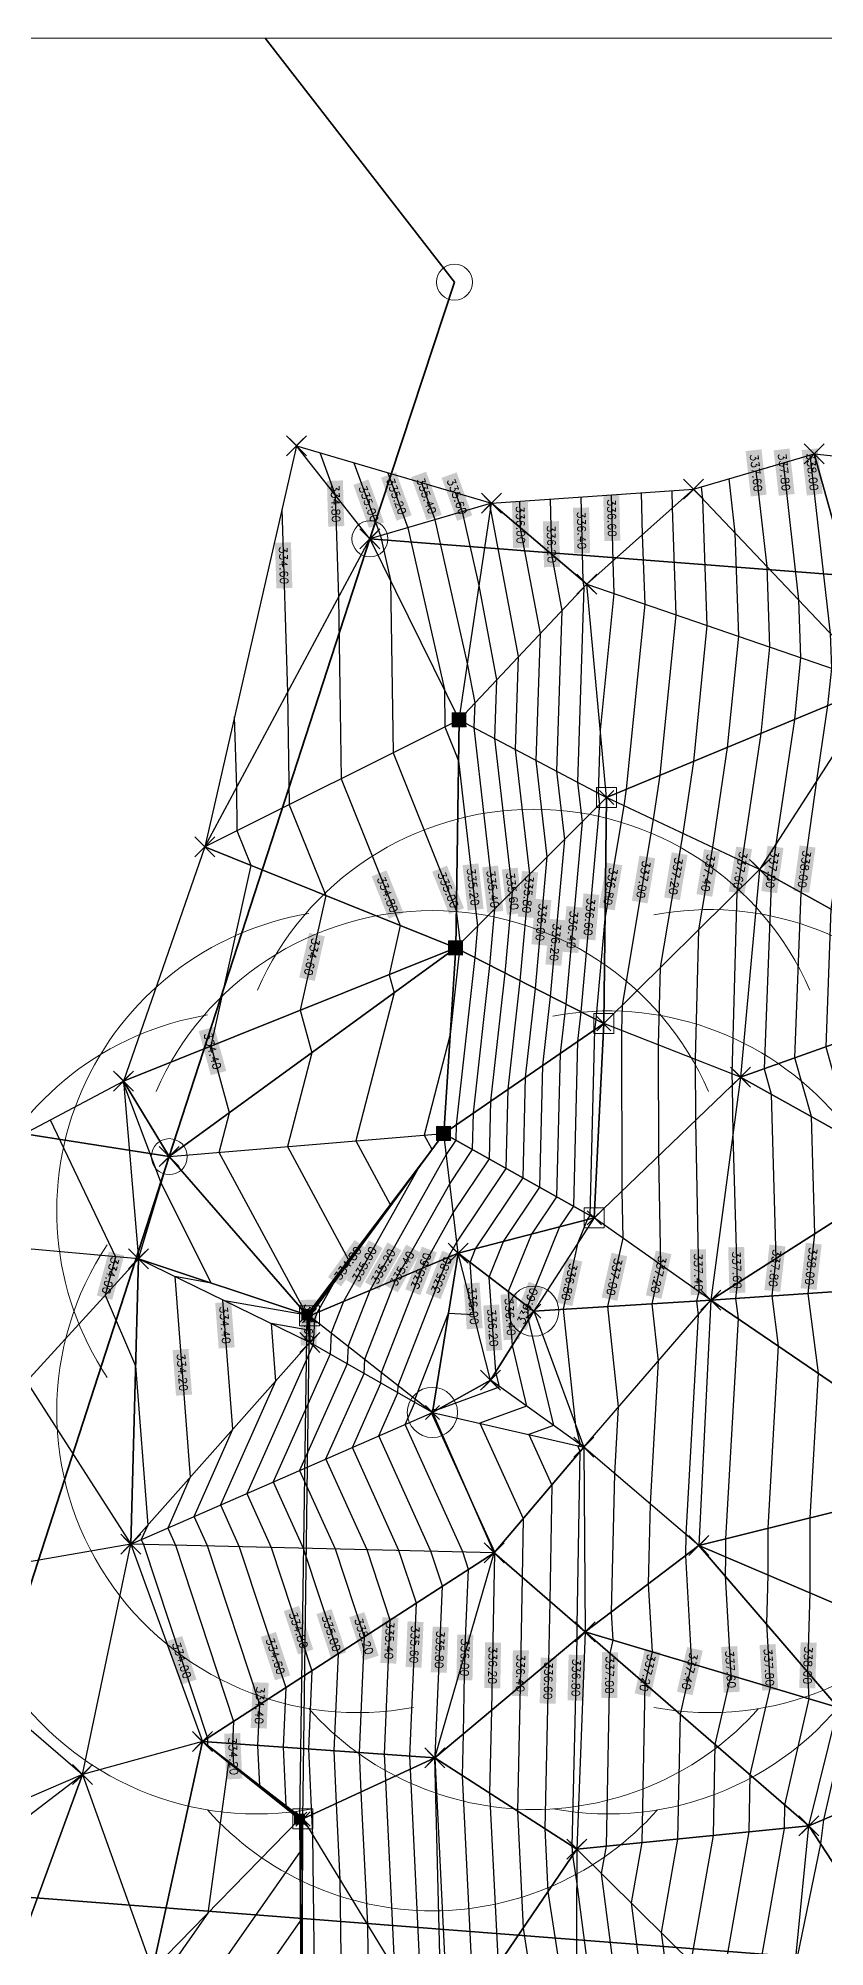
# Model space of a CAD drawing. Header units: metres. Extents: x 0 to 79.8, y -71.9 to 2.1.
# Drawn here: x 27.17 to 46.82, y -47.71 to 0 of the extents above; entities that cross this region are included whole.
import ezdxf
from ezdxf.enums import TextEntityAlignment as Align

# ---------------------------------------------------------------- set-up
doc = ezdxf.new("R2010")
doc.units = ezdxf.units.M
doc.linetypes.add('1600.2028', pattern=[0])
doc.linetypes.add('AUSGEZOGEN', pattern=[0])
doc.layers.get('0').update_dxf_attribs({"color": 1, "linetype": 'CONTINUOUS'})
for name, color, linetype in [('$BRUCH', 7, 'CONTINUOUS'), ('$P_INF_FL', 7, 'AUSGEZOGEN'), ('$P_INF_H', 7, 'AUSGEZOGEN'), ('$P_INF_NR', 7, 'AUSGEZOGEN'), ('$P_INF_X', 7, 'AUSGEZOGEN'), ('$PKT_0', 7, 'CONTINUOUS'), ('DGM', 7, 'CONTINUOUS'), ('DGM_HOEHEN', 34, 'CONTINUOUS'), ('DGM_HOEHEN_Haupt', 24, 'CONTINUOUS'), ('DGM_HOEHEN_TEXT', 7, 'CONTINUOUS')]:
    doc.layers.add(name, color=color, linetype=linetype)
for name, color, linetype, lineweight in [('aussparen', 1, 'CONTINUOUS', 18), ('Böschung OK', 7, 'CONTINUOUS', 18), ('Böschung UK', 7, 'CONTINUOUS', 18), ('Flurstücke_Grenzpunkte', 255, 'CONTINUOUS', 0), ('Geländepunkt', 7, 'CONTINUOUS', 18), ('Laubbaum 25m', 7, 'CONTINUOUS', 18), ('Mauer OK', 7, 'CONTINUOUS', 18), ('Mauer UK', 7, 'CONTINUOUS', 18), ('Verkehr', 255, 'CONTINUOUS', 0)]:
    doc.layers.add(name, color=color, linetype=linetype, lineweight=lineweight)
doc.styles.add('SIMPLEX', font='SIMPLEX')

# ---------------------------------------------------------------- blocks, each defined once
blk = doc.blocks.new('Grenzpunkt mit Abmarkung (Marke)')
at = {"color": 0, "lineweight": -2}
blk.add_circle((0, 0), 0.5, dxfattribs=at)
blk = doc.blocks.new('34')
at = {"color": 0, "lineweight": -2}
for p, q in [((-0.5, 0.5), (0.5, -0.5)), ((-0.5, -0.5), (0.5, 0.5))]:
    blk.add_line(p, q, dxfattribs=at)
blk = doc.blocks.new('71', base_point=(0.019231, 0))
at = {"color": 0, "lineweight": -2}
for p, q in [((-0.497863, 0.5), (-0.497863, -0.5)), ((-0.497863, 0.5), (0.497863, 0.5)), ((-0.480769, -0.5), (-0.480769, 0.5)), ((-0.459402, -0.5), (-0.459402, 0.5)), ((-0.438034, -0.5), (-0.438034, 0.5)), ((-0.42094, -0.5), (-0.42094, 0.5)), ((-0.399573, -0.5), (-0.399573, 0.5)), ((-0.378205, -0.5), (-0.378205, 0.5)), ((-0.361111, -0.5), (-0.361111, 0.5)), ((-0.339744, -0.5), (-0.339744, 0.5)), ((-0.318376, -0.5), (-0.318376, 0.5)), ((-0.301282, -0.5), (-0.301282, 0.5)), ((-0.279915, -0.5), (-0.279915, 0.5)), ((-0.258547, -0.5), (-0.258547, 0.5)), ((-0.241453, -0.5), (-0.241453, 0.5)), ((-0.220085, -0.5), (-0.220085, 0.5)), ((-0.198718, -0.5), (-0.198718, 0.5)), ((-0.181624, -0.5), (-0.181624, 0.5)), ((-0.160256, -0.5), (-0.160256, 0.5)), ((-0.138889, -0.5), (-0.138889, 0.5)), ((-0.121795, -0.5), (-0.121795, 0.5)), ((-0.100428, -0.5), (-0.100428, 0.5)), ((-0.07906, -0.5), (-0.07906, 0.5)), ((-0.061966, -0.5), (-0.061966, 0.5)), ((-0.040599, -0.5), (-0.040599, 0.5)), ((-0.019231, -0.5), (-0.019231, 0.5)), ((-0.002137, -0.5), (-0.002137, 0.5)), ((0.019231, -0.5), (0.019231, 0.5)), ((0.040599, -0.5), (0.040599, 0.5)), ((0.057693, -0.5), (0.057693, 0.5)), ((0.07906, -0.5), (0.07906, 0.5)), ((0.100428, -0.5), (0.100428, 0.5)), ((0.117522, -0.5), (0.117522, 0.5)), ((0.138889, -0.5), (0.138889, 0.5)), ((0.160256, -0.5), (0.160256, 0.5)), ((0.177351, -0.5), (0.177351, 0.5)), ((0.198718, -0.5), (0.198718, 0.5)), ((0.220085, -0.5), (0.220085, 0.5)), ((0.237179, -0.5), (0.237179, 0.5)), ((0.258547, -0.5), (0.258547, 0.5)), ((0.279915, -0.5), (0.279915, 0.5)), ((0.297009, -0.5), (0.297009, 0.5)), ((0.318376, -0.5), (0.318376, 0.5)), ((0.339744, -0.5), (0.339744, 0.5)), ((0.356838, -0.5), (0.356838, 0.5)), ((0.378205, -0.5), (0.378205, 0.5)), ((0.399573, -0.5), (0.399573, 0.5)), ((0.416666, -0.5), (0.416666, 0.5)), ((0.438034, -0.5), (0.438034, 0.5)), ((0.459402, -0.5), (0.459402, 0.5)), ((0.476495, -0.5), (0.476495, 0.5)), ((0.497863, 0.5), (0.497863, -0.5)), ((0.497863, -0.5), (-0.497863, -0.5))]:
    blk.add_line(p, q, dxfattribs=at)
blk = doc.blocks.new('139', base_point=(0, -0.001756))
at = {"color": 0, "lineweight": -2}
for centre, radius, start, end in [((0, 0.198947), 0.301054, 23.556964, 156.444075), ((-0.175614, 0.098595), 0.301054, 99.378072, 213.597998), ((0.175614, 0.098595), 0.301054, 340.504019, 100.603046), ((-0.175615, -0.102107), 0.301054, 146.376033, 280.600999), ((0.175615, -0.102107), 0.301054, 259.398891, 33.623991), ((0, -0.001756), 0.025088, 90.001142, 179.997716), ((0, -0.001756), 0.025088, 0.002284, 89.998858), ((0, -0.001756), 0.025088, 180.001142, 269.998858), ((0, -0.001756), 0.025088, 270.001142, 359.998858), ((0, -0.198946), 0.301054, 221.698008, 318.301992)]:
    blk.add_arc(centre, radius, start, end, dxfattribs=at)
blk = doc.blocks.new('147', base_point=(0.019231, 0))
at = {"color": 0, "lineweight": -2}
for p, q in [((-0.497863, -0.5), (-0.497863, 0.5)), ((-0.497863, 0.5), (0.497863, 0.5)), ((-0.480769, -0.5), (-0.480769, 0.5)), ((-0.459402, -0.5), (-0.459402, 0.5)), ((-0.438034, -0.5), (-0.438034, 0.5)), ((-0.42094, -0.5), (-0.42094, 0.5)), ((-0.399573, -0.5), (-0.399573, 0.5)), ((-0.378205, -0.5), (-0.378205, 0.5)), ((-0.361111, -0.5), (-0.361111, 0.5)), ((-0.339744, -0.5), (-0.339744, 0.5)), ((-0.318376, -0.5), (-0.318376, 0.5)), ((-0.301282, -0.5), (-0.301282, 0.5)), ((-0.279915, -0.5), (-0.279915, 0.5)), ((-0.258547, -0.5), (-0.258547, 0.5)), ((-0.241453, -0.5), (-0.241453, 0.5)), ((-0.220085, -0.5), (-0.220085, 0.5)), ((-0.198718, -0.5), (-0.198718, 0.5)), ((-0.181624, -0.5), (-0.181624, 0.5)), ((-0.160256, -0.5), (-0.160256, 0.5)), ((-0.138889, -0.5), (-0.138889, 0.5)), ((-0.121795, -0.5), (-0.121795, 0.5)), ((-0.100428, -0.5), (-0.100428, 0.5)), ((-0.07906, -0.5), (-0.07906, 0.5)), ((-0.061966, -0.5), (-0.061966, 0.5)), ((-0.040599, -0.5), (-0.040599, 0.5)), ((-0.019231, -0.5), (-0.019231, 0.5)), ((-0.002137, -0.5), (-0.002137, 0.5)), ((0.019231, -0.5), (0.019231, 0.5)), ((0.040599, -0.5), (0.040599, 0.5)), ((0.057693, -0.5), (0.057693, 0.5)), ((0.07906, -0.5), (0.07906, 0.5)), ((0.100428, -0.5), (0.100428, 0.5)), ((0.117522, -0.5), (0.117522, 0.5)), ((0.138889, -0.5), (0.138889, 0.5)), ((0.160256, -0.5), (0.160256, 0.5)), ((0.177351, -0.5), (0.177351, 0.5)), ((0.198718, -0.5), (0.198718, 0.5)), ((0.220085, -0.5), (0.220085, 0.5)), ((0.237179, -0.5), (0.237179, 0.5)), ((0.258547, -0.5), (0.258547, 0.5)), ((0.279915, -0.5), (0.279915, 0.5)), ((0.297009, -0.5), (0.297009, 0.5)), ((0.318376, -0.5), (0.318376, 0.5)), ((0.339744, -0.5), (0.339744, 0.5)), ((0.356838, -0.5), (0.356838, 0.5)), ((0.378205, -0.5), (0.378205, 0.5)), ((0.399573, -0.5), (0.399573, 0.5)), ((0.416666, -0.5), (0.416666, 0.5)), ((0.438034, -0.5), (0.438034, 0.5)), ((0.459402, -0.5), (0.459402, 0.5)), ((0.476495, -0.5), (0.476495, 0.5)), ((0.497863, 0.5), (0.497863, -0.5)), ((0.497863, -0.5), (-0.497863, -0.5))]:
    blk.add_line(p, q, dxfattribs=at)
blk = doc.blocks.new('146')
at = {"color": 0, "lineweight": -2}
for p, q in [((-0.5, -0.5), (-0.5, 0.5)), ((-0.5, 0.5), (0.5, 0.5)), ((0.5, 0.5), (0.5, -0.5)), ((0.5, -0.5), (-0.5, -0.5))]:
    blk.add_line(p, q, dxfattribs=at)
blk = doc.blocks.new('70')
at = {"color": 0, "lineweight": -2}
for p, q in [((-0.5, -0.5), (-0.5, 0.5)), ((-0.5, 0.5), (0.5, 0.5)), ((0.5, 0.5), (0.5, -0.5)), ((0.5, -0.5), (-0.5, -0.5))]:
    blk.add_line(p, q, dxfattribs=at)
blk = doc.blocks.new('PKT_0')
for p, q in [((-0.354, -0.354), (0.354, 0.354)), ((0.354, -0.354), (-0.354, 0.354))]:
    blk.add_line(p, q)
at = {"layer": '$P_INF_FL'}
blk.add_attdef('CODE', text='', height=0.8, dxfattribs=at).set_placement((0, 1.7), align=Align.CENTER)
at = {"layer": '$P_INF_H'}
blk.add_attdef('H', text='', height=0.8, dxfattribs=at).set_placement((0, -1.4), align=Align.CENTER)
at = {"layer": '$P_INF_NR'}
blk.add_attdef('NR', text='', height=0.8, dxfattribs=at).set_placement((0, 0.7), align=Align.CENTER)
at = {"layer": '$P_INF_X'}
blk.add_attdef('X', text='', height=0.8, dxfattribs=at).set_placement((-0.9, -0.4), align=Align.RIGHT)
blk.add_attdef('Y', (0.7, -0.4), '', height=0.8, dxfattribs=at)

msp = doc.modelspace()

# ---------------------------------------------------------------- linework, layer by layer
at = {"layer": '$BRUCH', "linetype": 'ByBlock', "elevation": 0.042}
for points in [[(37.687, -17.034), (37.599, -22.74), (37.299, -27.374)], [(41.06, -29.486), (41.3, -24.63), (41.368, -18.98)]]:
    msp.add_lwpolyline(points, dxfattribs=at)
msp.add_lwpolyline([(33.735, -49.757), (33.765, -49.686), (33.781, -44.51), (33.945, -31.931), (33.882, -31.913), (33.698, -44.516)], close=True, dxfattribs=at)
at = {"layer": 'aussparen', "linetype": 'ByBlock', "elevation": 6.749}
msp.add_lwpolyline([(22.187, -29.831), (29.298, -26.066), (31.331, -20.213), (33.618, -10.187), (38.488, -11.624), (43.539, -11.275), (46.555, -10.388), (54.334, -11.203), (60.433, -12.237), (66.433, -13.939), (66.248, -14.754), (66.458, -14.907), (68.335, -13.712), (68.367, -13.719), (66.06, -19.633), (62.512, -29.155), (60.014, -35.949), (57.391, -43.21), (54.668, -51.292)], dxfattribs=at)
at = {"layer": 'DGM', "color": 0, "linetype": 'ByBlock'}
for points in [[(33.618, -10.187, 0.912), (31.331, -20.213, 0.526), (35.455, -12.512, 1.175)], [(33.618, -10.187, 0.912), (38.488, -11.624, 2.063), (35.455, -12.512, 1.175)], [(43.539, -11.275, 3.392), (46.555, -10.388, 4.28), (48.17, -16.154, 4.554)], [(46.555, -10.388, 4.28), (54.334, -11.203, 5.487), (48.17, -16.154, 4.554)], [(38.488, -11.624, 2.063), (43.539, -11.275, 3.392), (40.87, -13.65, 2.676)], [(43.539, -11.275, 3.392), (40.87, -13.65, 2.676), (48.17, -16.154, 4.554)], [(38.488, -11.624, 2.063), (35.455, -12.512, 1.175), (37.687, -17.034, 1.506)], [(38.488, -11.624, 2.063), (40.87, -13.65, 2.676), (37.687, -17.034, 1.506)], [(31.331, -20.213, 0.526), (35.455, -12.512, 1.175), (37.687, -17.034, 1.506)], [(40.87, -13.65, 2.676), (37.687, -17.034, 1.506), (41.368, -18.98, 2.932)], [(40.87, -13.65, 2.676), (48.17, -16.154, 4.554), (41.368, -18.98, 2.932)], [(48.17, -16.154, 4.554), (45.189, -20.776, 3.971), (41.368, -18.98, 2.932)], [(50.702, -23.837, 5.455), (48.17, -16.154, 4.554), (45.189, -20.776, 3.971)], [(31.331, -20.213, 0.526), (37.599, -22.74, 1.201), (37.687, -17.034, 1.506)], [(37.599, -22.74, 1.201), (37.687, -17.034, 1.506), (41.368, -18.98, 2.932)], [(37.599, -22.74, 1.201), (41.368, -18.98, 2.932), (41.3, -24.63, 3.154)], [(45.189, -20.776, 3.971), (41.368, -18.98, 2.932), (41.3, -24.63, 3.154)], [(31.331, -20.213, 0.526), (29.298, -26.066, 0.454), (37.599, -22.74, 1.201)], [(45.189, -20.776, 3.971), (44.716, -25.966, 3.898), (41.3, -24.63, 3.154)], [(50.702, -23.837, 5.455), (45.189, -20.776, 3.971), (44.716, -25.966, 3.898)], [(29.298, -26.066, 0.454), (30.442, -27.956, 0.505), (37.599, -22.74, 1.201)], [(30.442, -27.956, 0.505), (37.299, -27.374, 1.308), (37.599, -22.74, 1.201)], [(37.299, -27.374, 1.308), (37.599, -22.74, 1.201), (41.3, -24.63, 3.154)], [(48.979, -28.346, 4.748), (50.702, -23.837, 5.455), (44.716, -25.966, 3.898)], [(37.299, -27.374, 1.308), (41.3, -24.63, 3.154), (41.06, -29.486, 3.099)], [(44.716, -25.966, 3.898), (41.3, -24.63, 3.154), (41.06, -29.486, 3.099)], [(29.298, -26.066, 0.454), (29.67, -30.507, 0.299), (22.187, -29.831, -0.332)], [(29.298, -26.066, 0.454), (29.67, -30.507, 0.299), (30.442, -27.956, 0.505)], [(44.716, -25.966, 3.898), (43.976, -31.541, 3.716), (41.06, -29.486, 3.099)], [(48.979, -28.346, 4.748), (44.716, -25.966, 3.898), (43.976, -31.541, 3.716)], [(33.882, -31.913, 0.651), (30.442, -27.956, 0.505), (37.299, -27.374, 1.308)], [(33.882, -31.913, 0.651), (33.945, -31.931, 0.992), (37.299, -27.374, 1.308)], [(33.945, -31.931, 0.992), (37.657, -30.372, 2.126), (37.299, -27.374, 1.308)], [(37.657, -30.372, 2.126), (37.299, -27.374, 1.308), (41.06, -29.486, 3.099)], [(33.882, -31.913, 0.651), (29.67, -30.507, 0.299), (30.442, -27.956, 0.505)], [(50.645, -31.082, 5.187), (48.979, -28.346, 4.748), (43.976, -31.541, 3.716)], [(39.546, -31.816, 2.917), (37.657, -30.372, 2.126), (41.06, -29.486, 3.099)], [(39.546, -31.816, 2.917), (43.976, -31.541, 3.716), (41.06, -29.486, 3.099)], [(29.67, -30.507, 0.299), (22.187, -29.831, -0.332), (26.872, -33.577, 0.137)], [(29.67, -30.507, 0.299), (26.872, -33.577, 0.137), (29.478, -37.641, 0.171)], [(33.956, -32.602, 1.013), (29.67, -30.507, 0.299), (29.478, -37.641, 0.171)], [(33.882, -31.913, 0.651), (33.956, -32.602, 1.013), (29.67, -30.507, 0.299)], [(33.945, -31.931, 0.992), (37.016, -34.349, 2.458), (37.657, -30.372, 2.126)], [(37.016, -34.349, 2.458), (38.467, -33.545, 2.385), (37.657, -30.372, 2.126)], [(39.546, -31.816, 2.917), (38.467, -33.545, 2.385), (37.657, -30.372, 2.126)], [(50.484, -35.981, 5.014), (50.645, -31.082, 5.187), (43.976, -31.541, 3.716)], [(33.882, -31.913, 0.651), (33.945, -31.931, 0.992), (33.956, -32.602, 1.013)], [(33.945, -31.931, 0.992), (37.016, -34.349, 2.458), (33.956, -32.602, 1.013)], [(39.546, -31.816, 2.917), (40.8, -35.219, 3.076), (38.467, -33.545, 2.385)], [(39.546, -31.816, 2.917), (40.8, -35.219, 3.076), (43.976, -31.541, 3.716)], [(40.8, -35.219, 3.076), (43.976, -31.541, 3.716), (43.676, -37.673, 3.725)], [(50.484, -35.981, 5.014), (43.976, -31.541, 3.716), (43.676, -37.673, 3.725)], [(37.016, -34.349, 2.458), (33.956, -32.602, 1.013), (29.478, -37.641, 0.171)], [(26.872, -33.577, 0.137), (29.478, -37.641, 0.171), (22.915, -38.78, -0.004)], [(37.016, -34.349, 2.458), (40.8, -35.219, 3.076), (38.467, -33.545, 2.385)], [(37.016, -34.349, 2.458), (38.561, -37.855, 2.448), (29.478, -37.641, 0.171)], [(37.016, -34.349, 2.458), (40.8, -35.219, 3.076), (38.561, -37.855, 2.448)], [(40.8, -35.219, 3.076), (40.834, -39.835, 3.109), (38.561, -37.855, 2.448)], [(40.8, -35.219, 3.076), (40.834, -39.835, 3.109), (43.676, -37.673, 3.725)], [(49.687, -40.245, 4.864), (50.484, -35.981, 5.014), (43.676, -37.673, 3.725)], [(29.478, -37.641, 0.171), (22.915, -38.78, -0.004), (28.275, -43.401, 0.17)], [(29.478, -37.641, 0.171), (31.269, -42.575, 0.212), (28.275, -43.401, 0.17)], [(38.561, -37.855, 2.448), (29.478, -37.641, 0.171), (31.269, -42.575, 0.212)], [(40.834, -39.835, 3.109), (47.157, -41.724, 4.399), (43.676, -37.673, 3.725)], [(47.157, -41.724, 4.399), (49.687, -40.245, 4.864), (43.676, -37.673, 3.725)], [(37.073, -42.982, 2.048), (38.561, -37.855, 2.448), (31.269, -42.575, 0.212)], [(40.834, -39.835, 3.109), (37.073, -42.982, 2.048), (38.561, -37.855, 2.448)], [(22.915, -38.78, -0.004), (28.275, -43.401, 0.17), (23.112, -45.624, 0.055)], [(40.834, -39.835, 3.109), (40.625, -45.262, 3.085), (37.073, -42.982, 2.048)], [(40.834, -39.835, 3.109), (40.625, -45.262, 3.085), (46.421, -44.684, 4.388)], [(40.834, -39.835, 3.109), (46.421, -44.684, 4.388), (47.157, -41.724, 4.399)], [(46.421, -44.684, 4.388), (47.157, -41.724, 4.399), (51.759, -42.404, 5.306)], [(46.421, -44.684, 4.388), (51.759, -42.404, 5.306), (49.3, -49.085, 5.003)], [(31.269, -42.575, 0.212), (28.275, -43.401, 0.17), (30.019, -48.278, 0.187)], [(33.698, -44.516, 0.357), (31.269, -42.575, 0.212), (30.019, -48.278, 0.187)], [(33.781, -44.51, 0.981), (37.073, -42.982, 2.048), (31.269, -42.575, 0.212)], [(33.698, -44.516, 0.357), (33.781, -44.51, 0.981), (31.269, -42.575, 0.212)], [(28.275, -43.401, 0.17), (23.112, -45.624, 0.055), (24.498, -46.28, 0.042)], [(28.275, -43.401, 0.17), (26.275, -48.873, 0.117), (24.498, -46.28, 0.042)], [(28.275, -43.401, 0.17), (30.019, -48.278, 0.187), (26.275, -48.873, 0.117)], [(33.781, -44.51, 0.981), (37.257, -50.214, 1.996), (37.073, -42.982, 2.048)], [(40.625, -45.262, 3.085), (37.257, -50.214, 1.996), (37.073, -42.982, 2.048)], [(33.698, -44.516, 0.357), (33.765, -49.686, 0.957), (30.019, -48.278, 0.187)], [(33.698, -44.516, 0.357), (33.765, -49.686, 0.957), (33.781, -44.51, 0.981)], [(33.765, -49.686, 0.957), (33.781, -44.51, 0.981), (37.257, -50.214, 1.996)], [(40.625, -45.262, 3.085), (45.857, -50.435, 4.491), (46.421, -44.684, 4.388)], [(45.857, -50.435, 4.491), (46.421, -44.684, 4.388), (49.3, -49.085, 5.003)], [(40.625, -45.262, 3.085), (40.596, -51, 2.845), (37.257, -50.214, 1.996)], [(40.625, -45.262, 3.085), (40.596, -51, 2.845), (45.857, -50.435, 4.491)]]:
    msp.add_3dface(points, dxfattribs=at)
at = {"layer": 'DGM_HOEHEN', "color": 44, "linetype": 'ByBlock'}
for points, elevation in [([(34.206, -10.36), (34.589, -11.415), (34.667, -13.983), (34.736, -18.51), (36.206, -22.179), (35.932, -23.408), (36.056, -23.864), (35.105, -27.56), (35.963, -29.149), (34.572, -31.08), (34.139, -31.849), (34.069, -32.028), (34.037, -32.648), (32.378, -36.375), (32.989, -37.724), (34.005, -40.804), (33.921, -42.761), (33.997, -44.41), (34.021, -44.904), (34.081, -49.734)], 1.051), ([(45.09, -50.517), (44.964, -49.552), (45.812, -44.745), (45.823, -44.165), (46.432, -41.508), (46.393, -40.835), (46.452, -38.861), (46.454, -36.983), (46.659, -33.371), (46.402, -31.374), (46.57, -29.885), (46.486, -26.955), (46.073, -25.484), (46.229, -21.353), (46.621, -18.556), (46.899, -16.682), (46.992, -15.75), (46.962, -14.882), (46.457, -10.417)], 4.251), ([(35.899, -10.86), (36.398, -12.236), (37.316, -16.283), (37.33, -17.213), (37.671, -18.063), (38.143, -22.197), (38.072, -22.982), (37.609, -27.161), (37.599, -27.542), (37.362, -27.898), (35.448, -31.3), (34.907, -32.688), (34.884, -33.131), (33.697, -35.799), (34.584, -37.762), (35.31, -39.96), (35.185, -42.85), (35.231, -43.837), (35.391, -47.151), (35.425, -49.937)], 1.451), ([(45.098, -10.817), (45.368, -13.202), (45.437, -15.216), (45.222, -17.378), (44.748, -20.568), (44.618, -21.342), (44.5, -25.882), (44.501, -26.174), (44.525, -27.406), (44.631, -31.123), (44.588, -31.499), (44.653, -32.003), (44.341, -37.508), (44.341, -37.958), (44.327, -38.431), (44.471, -40.922), (44.075, -42.648), (44.032, -44.922), (43.475, -48.08), (43.811, -50.655)], 3.851), ([(45.777, -10.617), (46.165, -14.042), (46.215, -15.483), (46.061, -17.03), (45.598, -20.142), (45.486, -20.941), (45.304, -25.757), (45.483, -26.395), (45.6, -30.504), (45.495, -31.437), (45.656, -32.687), (45.398, -37.245), (45.396, -38.409), (45.36, -39.633), (45.452, -41.215), (44.949, -43.407), (44.922, -44.834), (44.219, -48.816), (44.45, -50.586)], 4.051), ([(47.657, -10.504), (47.563, -13.986), (47.759, -15.721), (47.769, -16.016), (47.738, -16.333), (47.643, -16.97), (46.972, -21.766), (46.842, -25.21), (47.489, -27.515), (47.539, -29.266), (47.308, -31.312), (47.661, -34.055), (47.51, -36.72), (47.507, -39.313), (47.44, -41.559), (47.421, -41.763), (46.787, -44.528), (46.716, -45.135), (46.076, -48.202), (45.708, -50.288), (45.729, -50.449)], 4.451), ([(36.098, -50.039), (36.076, -48.275), (35.848, -43.55), (35.818, -42.894), (35.962, -39.538), (35.382, -37.78), (34.356, -35.511), (35.307, -33.373), (35.326, -33.018), (36.103, -31.025), (37.449, -28.631), (38.019, -27.778), (38.043, -26.864), (38.451, -23.176), (38.579, -21.763), (38.061, -17.232), (38.081, -16.615), (37.895, -15.626), (37.081, -12.036), (36.745, -11.109)], 1.651), ([(36.77, -50.14), (36.761, -49.399), (36.465, -43.264), (36.45, -42.938), (36.614, -39.116), (36.18, -37.799), (35.015, -35.223), (35.731, -33.615), (35.745, -33.348), (36.757, -30.75), (37.537, -29.364), (38.439, -28.014), (38.476, -26.567), (38.831, -23.369), (39.014, -21.328), (38.578, -17.505), (38.626, -16.036), (38.183, -13.683), (37.764, -11.836), (37.591, -11.359)], 1.851), ([(41.483, -11.417), (41.523, -13.069), (41.551, -13.883), (41.211, -17.293), (41.159, -18.869), (41.192, -19.156), (40.726, -24.337), (40.643, -25.081), (40.539, -29.194), (40.193, -29.712), (39.389, -31.695), (39.412, -32.03), (40.04, -34.674), (39.422, -34.902), (39.998, -36.163), (39.947, -39.063), (39.92, -40.6), (39.824, -44.748), (39.902, -46.326), (40.597, -50.857), (40.615, -50.998)], 2.851), ([(41.254, -50.929), (40.621, -46.075), (40.52, -45.417), (40.509, -45.187), (40.629, -40.007), (40.635, -39.662), (40.711, -35.324), (40.647, -35.184), (40.715, -35.158), (40.603, -34.684), (40.289, -31.77), (40.661, -30.1), (40.892, -29.53), (40.959, -29.429), (41.077, -24.784), (41.105, -24.531), (41.332, -22.009), (41.806, -19.185), (41.867, -18.772), (42.328, -14.15), (42.268, -12.406), (42.243, -11.365)], 3.051), ([(41.894, -50.861), (41.243, -45.873), (41.364, -45.189), (41.455, -40.374), (41.531, -40.043), (41.489, -39.337), (41.575, -35.881), (41.668, -34.213), (41.398, -31.701), (41.778, -29.992), (41.755, -28.816), (41.746, -24.805), (41.762, -24.173), (42.541, -19.531), (42.706, -18.424), (43.105, -14.416), (43.013, -11.743), (43.003, -11.312)], 3.251), ([(42.533, -50.792), (41.987, -46.609), (42.253, -45.1), (42.328, -41.132), (42.511, -40.336), (42.412, -38.635), (42.462, -36.637), (42.661, -33.064), (42.507, -31.632), (42.724, -30.659), (42.671, -27.935), (42.664, -25.164), (42.714, -23.229), (43.277, -19.877), (43.545, -18.075), (43.883, -14.683), (43.774, -11.523), (43.739, -11.216)], 3.451), ([(44.418, -11.017), (44.571, -12.363), (44.66, -14.95), (44.383, -17.727), (44.012, -20.223), (43.666, -22.286), (43.582, -25.523), (43.586, -27.054), (43.669, -31.325), (43.616, -31.564), (43.654, -31.915), (43.348, -37.393), (43.335, -37.933), (43.491, -40.629), (43.202, -41.89), (43.143, -45.011), (42.731, -47.345), (43.172, -50.723)], 3.651), ([(33.257, -11.771), (33.396, -16.357), (33.439, -19.159), (34.349, -21.43), (33.709, -24.298), (34, -25.363), (33.397, -27.705), (34.923, -30.531), (33.919, -31.923), (33.923, -32.293), (32.984, -32.127), (33.095, -33.571), (31.719, -36.662), (32.191, -37.705), (33.353, -41.226), (33.289, -42.717), (33.356, -44.183), (33.764, -44.512), (33.753, -48.773), (33.249, -49.492), (33.76, -49.698)], 0.851), ([(37.474, -50.265), (37.427, -49.964), (37.083, -42.988), (37.083, -42.973), (37.084, -42.943), (37.267, -38.693), (36.978, -37.818), (35.674, -34.935), (36.154, -33.857), (36.163, -33.677), (37.412, -30.475), (37.624, -30.097), (38.859, -28.25), (38.91, -26.27), (39.21, -23.563), (39.45, -20.894), (39.094, -17.778), (39.17, -15.458), (38.471, -11.74), (38.447, -11.636), (38.438, -11.609)], 2.051), ([(38.26, -50.45), (38.046, -49.054), (37.768, -43.428), (37.792, -42.38), (37.828, -40.38), (37.919, -38.271), (37.776, -37.837), (36.334, -34.647), (36.578, -34.099), (36.582, -34.007), (37.416, -31.869), (38.048, -31.903), (37.956, -30.6), (38.094, -30.258), (39.279, -28.486), (39.343, -25.972), (39.589, -23.756), (39.885, -20.459), (39.61, -18.051), (39.714, -14.879), (39.219, -12.245), (39.203, -11.575)], 2.251), ([(39.047, -50.635), (38.664, -48.145), (38.453, -43.868), (38.501, -41.787), (38.572, -37.864), (38.572, -37.843), (38.098, -36.803), (36.993, -34.359), (37.001, -34.34), (37.001, -34.337), (37.029, -34.265), (37.155, -34.272), (38.689, -33.705), (38.6, -33.33), (38.433, -30.965), (38.794, -30.076), (39.699, -28.722), (39.777, -25.675), (39.968, -23.95), (40.321, -20.025), (40.127, -18.323), (40.258, -14.301), (39.996, -12.906), (39.963, -11.522)], 2.451), ([(40.723, -11.47), (40.773, -13.567), (40.802, -13.722), (40.643, -18.596), (40.756, -19.59), (40.347, -24.144), (40.21, -25.378), (40.119, -28.958), (39.493, -29.894), (38.911, -31.33), (39.006, -32.68), (39.365, -34.189), (38.198, -34.621), (39.285, -37.003), (39.26, -38.463), (39.211, -41.194), (39.138, -44.308), (39.283, -47.236), (39.833, -50.82)], 2.651), ([(33.75, -49.721), (32.276, -49.126), (33.731, -47.05), (33.737, -44.514), (32.703, -43.68), (32.656, -42.672), (32.701, -41.649), (31.393, -37.687), (31.06, -36.95), (32.031, -34.768), (31.783, -31.54), (33.882, -31.913), (33.882, -31.913), (31.689, -27.85), (31.943, -26.862), (31.487, -25.189), (32.491, -20.681), (32.141, -19.808), (32.125, -18.73), (32.071, -16.966)], 0.651), ([(29.27, -26.08), (29.305, -26.152), (30.24, -28.625), (31.489, -31.114), (30.583, -30.953), (30.967, -35.966), (30.401, -37.238), (30.595, -37.668), (32.048, -42.071), (32.024, -42.628), (32.049, -43.177), (33.71, -44.516), (33.708, -45.326), (31.303, -48.761), (33.74, -49.744)], 0.451), ([(27.461, -27.038), (29.101, -30.456), (28.841, -31.417), (29.598, -33.183), (29.904, -37.163), (29.742, -37.526), (29.797, -37.649), (31.396, -42.493), (31.392, -42.584), (31.396, -42.673), (31.922, -43.097), (31.404, -46.862), (30.33, -48.395), (31.648, -48.926)], 0.251)]:
    msp.add_lwpolyline(points, dxfattribs=dict(at, elevation=elevation))
at = {"layer": 'DGM_HOEHEN_Haupt', "color": 44, "linetype": 'ByBlock', "elevation": 1.251}
msp.add_lwpolyline([(35.053, -10.61), (35.715, -12.436), (35.967, -13.55), (36.033, -17.862), (37.613, -21.805), (37.707, -22.632), (37.693, -22.789), (37.459, -24.905), (36.812, -27.415), (37.003, -27.767), (36.694, -28.196), (34.793, -31.574), (34.488, -32.358), (34.46, -32.889), (33.038, -36.087), (33.786, -37.743), (34.657, -40.382), (34.553, -42.805), (34.614, -44.124), (34.706, -46.028), (34.753, -49.835)], dxfattribs=at)
at = {"layer": 'Flurstücke_Grenzpunkte', "color": 7, "linetype": '1600.2028', "lineweight": 35}
for p, q in [((37.566, -6.1, 2.696), (32.833, 0, 2.696)), ((35.455, -12.512, 1.175), (37.566, -6.1, 2.696)), ((35.455, -12.512, 1.175), (30.442, -27.956, 0.505)), ((66.458, -14.907, 7.807), (35.455, -12.512, 1.175)), ((30.442, -27.956, 0.505), (0, -23.156, 0.505)), ((24.498, -46.28, 0.042), (30.442, -27.956, 0.505)), ((54.052, -48.567, 7.076), (24.498, -46.28, 0.042))]:
    msp.add_line(p, q, dxfattribs=at)
at = {"layer": 'Verkehr', "color": 44, "linetype": 'ByBlock'}
msp.add_lwpolyline([(0, 0), (77.694, 0), (77.694, -70.956), (0, -70.956)], close=True, dxfattribs=at)

# ---------------------------------------------------------------- block references
at = {"layer": '$PKT_0', "linetype": 'ByBlock', "xscale": 0.5, "yscale": 0.5, "zscale": 0.5}
for p in [(33.618, -10.187, 0.912), (46.555, -10.388, 4.28), (38.488, -11.624, 2.063), (43.539, -11.275, 3.392), (35.455, -12.512, 1.175), (40.87, -13.65, 2.676), (37.687, -17.034, 1.506), (41.368, -18.98, 2.932), (31.331, -20.213, 0.526), (45.189, -20.776, 3.971), (37.599, -22.74, 1.201), (41.3, -24.63, 3.154), (29.298, -26.066, 0.454), (44.716, -25.966, 3.898), (37.299, -27.374, 1.308), (30.442, -27.956, 0.505), (41.06, -29.486, 3.099), (29.67, -30.507, 0.299), (37.657, -30.372, 2.126), (43.976, -31.541, 3.716), (33.882, -31.913, 0.651), (33.945, -31.931, 0.992), (39.546, -31.816, 2.917), (33.956, -32.602, 1.013), (38.467, -33.545, 2.385), (37.016, -34.349, 2.458), (40.8, -35.219, 3.076), (29.478, -37.641, 0.171), (38.561, -37.855, 2.448), (43.676, -37.673, 3.725), (40.834, -39.835, 3.109), (31.269, -42.575, 0.212), (37.073, -42.982, 2.048), (28.275, -43.401, 0.17), (33.698, -44.516, 0.357), (33.781, -44.51, 0.981), (46.421, -44.684, 4.388), (40.625, -45.262, 3.085)]:
    msp.add_blockref('PKT_0', p, dxfattribs=at)
at = {"layer": 'Böschung OK', "color": 53, "lineweight": 18, "true_color": 0xdbc03c, "xscale": 0.5, "yscale": 0.5, "zscale": 0.5}
for p in [(41.368, -18.98, 2.932), (41.3, -24.63, 3.154), (41.06, -29.486, 3.099)]:
    msp.add_blockref('70', p, dxfattribs=at)
at = {"layer": 'Böschung UK', "color": 53, "lineweight": 18, "true_color": 0xdbc03c, "xscale": 0.35, "yscale": 0.35, "zscale": 0.35}
for p in [(37.687, -17.034, 1.506), (37.599, -22.74, 1.201), (37.299, -27.374, 1.308)]:
    msp.add_blockref('71', p, dxfattribs=at)
at = {"layer": 'Flurstücke_Grenzpunkte', "color": 7, "lineweight": 18, "xscale": 0.9, "yscale": 0.9, "zscale": 0.9}
msp.add_blockref('Grenzpunkt mit Abmarkung (Marke)', (37.566, -6.1, 2.696), dxfattribs=at)
at = {"layer": 'Flurstücke_Grenzpunkte', "color": 1, "lineweight": 18, "xscale": 0.9, "yscale": 0.9, "zscale": 0.9}
for p in [(35.455, -12.512, 1.175), (30.442, -27.956, 0.505)]:
    msp.add_blockref('Grenzpunkt mit Abmarkung (Marke)', p, dxfattribs=at)
at = {"layer": 'Geländepunkt', "color": 53, "lineweight": 18, "true_color": 0xdbc03c, "xscale": 0.5, "yscale": 0.5, "zscale": 0.5}
for p in [(33.618, -10.187, 0.912), (46.555, -10.388, 4.28), (38.488, -11.624, 2.063), (43.539, -11.275, 3.392), (35.455, -12.512, 1.175), (40.87, -13.65, 2.676), (31.331, -20.213, 0.526), (45.189, -20.776, 3.971), (44.716, -25.966, 3.898), (29.298, -26.066, 0.454), (30.442, -27.956, 0.505), (29.67, -30.507, 0.299), (37.657, -30.372, 2.126), (43.976, -31.541, 3.716), (33.956, -32.602, 1.013), (38.467, -33.545, 2.385), (40.8, -35.219, 3.076), (29.478, -37.641, 0.171), (38.561, -37.855, 2.448), (43.676, -37.673, 3.725), (40.834, -39.835, 3.109), (31.269, -42.575, 0.212), (37.073, -42.982, 2.048), (28.275, -43.401, 0.17), (46.421, -44.684, 4.388), (40.625, -45.262, 3.085)]:
    msp.add_blockref('34', p, dxfattribs=at)
at = {"layer": 'Laubbaum 25m', "color": 3, "lineweight": 18, "xscale": 25, "yscale": 25, "zscale": 25}
for p in [(39.546, -31.816, 2.917), (37.016, -34.349, 2.458)]:
    msp.add_blockref('139', p, dxfattribs=at)
at = {"layer": 'Mauer OK', "color": 94, "lineweight": 18, "xscale": 0.5, "yscale": 0.5, "zscale": 0.5}
for p in [(33.945, -31.931, 0.992), (33.781, -44.51, 0.981)]:
    msp.add_blockref('146', p, dxfattribs=at)
at = {"layer": 'Mauer UK', "color": 62, "lineweight": 18, "true_color": 0x99cc00, "xscale": 0.25, "yscale": 0.25, "zscale": 0.25}
for p in [(33.882, -31.913, 0.651), (33.698, -44.516, 0.357)]:
    msp.add_blockref('147', p, dxfattribs=at)

# ---------------------------------------------------------------- texts
at = {"layer": 'DGM_HOEHEN_TEXT', "color": 44, "linetype": 'ByBlock', "char_height": 0.2, "attachment_point": 5, "style": 'SIMPLEX', "bg_fill": 1, "box_fill_scale": 1.5, "bg_fill_color": 7, "bg_fill_true_color": 16777215, "bg_fill_transparency": 0}
for s, insert, rotation in [('337.60', (45.103, -10.866, 2.511), 276.4606), ('337.80', (45.803, -10.847, 2.711), 276.4606), ('338.00', (46.505, -10.842, 2.911), 276.4606), ('335.20', (36.115, -11.455, 0.111), 289.9296), ('335.40', (36.866, -11.442, 0.311), 289.9296), ('335.60', (37.628, -11.459, 0.511), 289.9296), ('334.80', (34.596, -11.631, -0.289), 271.7401), ('335.00', (35.424, -11.635, -0.089), 289.9296), ('336.60', (41.497, -11.995, 1.511), 271.377), ('336.00', (39.217, -12.166, 0.911), 271.377), ('336.40', (40.743, -12.305, 1.311), 271.377), ('336.20', (39.99, -12.647, 1.111), 271.377), ('334.60', (33.299, -13.178, -0.489), 271.7401), ('337.00', (42.29, -21.029, 1.911), 260.4664), ('337.20', (43.097, -20.946, 2.111), 260.4664), ('337.40', (43.905, -20.864, 2.311), 260.4664), ('337.60', (44.709, -20.801, 2.511), 260.4664), ('337.80', (45.509, -20.778, 2.711), 262.0391), ('338.00', (46.311, -20.769, 2.911), 262.0391), ('334.80', (35.896, -21.406, -0.289), 291.8364), ('335.00', (37.407, -21.29, -0.089), 291.8364), ('335.20', (38.031, -21.216, 0.111), 276.5157), ('335.40', (38.522, -21.269, 0.311), 276.5157), ('335.60', (39.013, -21.322, 0.511), 276.5157), ('335.80', (39.404, -21.402, 0.711), 264.8598), ('336.80', (41.467, -21.203, 1.711), 260.4664), ('336.60', (40.939, -21.963, 1.511), 264.8598), ('336.00', (39.738, -22.096, 0.911), 264.8598), ('336.40', (40.514, -22.282, 1.311), 264.8598), ('334.60', (34.007, -22.963, -0.489), 257.4337), ('336.20', (40.089, -22.599, 1.111), 264.8598), ('334.40', (31.521, -25.316, -0.689), 285.2653), ('334.80', (34.903, -30.62, -0.289), 54.2262), ('335.00', (35.318, -30.641, -0.089), 60.6365), ('334.00', (28.973, -30.929, -1.089), 254.8648), ('335.20', (35.787, -30.696, 0.111), 60.6365), ('335.40', (36.256, -30.751, 0.311), 60.6365), ('335.60', (36.733, -30.811, 0.511), 68.7045), ('335.80', (37.241, -30.913, 0.711), 68.7045), ('336.80', (40.441, -31.089, 1.711), 257.4494), ('337.00', (41.563, -30.96, 1.911), 257.4494), ('337.20', (42.668, -30.907, 2.111), 257.4494), ('337.40', (43.66, -30.843, 2.311), 271.1189), ('337.60', (44.621, -30.79, 2.511), 271.631), ('337.80', (45.573, -30.745, 2.711), 263.5729), ('338.00', (46.478, -30.697, 2.911), 263.5729), ('336.00', (38.033, -31.686, 0.911), 274.0415), ('336.40', (38.956, -31.961, 1.311), 274.0415), ('336.60', (39.392, -31.687, 1.511), 67.9297), ('334.40', (31.832, -32.167, -0.689), 274.3856), ('334.60', (33.921, -32.105, -0.489), 270.6067), ('336.20', (38.523, -32.234, 1.111), 274.0415), ('334.20', (30.766, -33.346, -0.889), 274.3856), ('334.80', (33.671, -39.792, -0.289), 288.2649), ('335.00', (34.488, -39.869, -0.089), 288.2649), ('335.20', (35.305, -39.946, 0.111), 288.2649), ('335.40', (35.94, -40.048, 0.311), 267.5354), ('335.60', (36.57, -40.15, 0.511), 267.5354), ('334.00', (30.753, -40.545, -1.089), 288.2649), ('334.60', (33.094, -40.441, -0.489), 288.2649), ('335.80', (37.198, -40.279, 0.711), 267.5354), ('336.00', (37.826, -40.474, 0.911), 268.9728), ('336.20', (38.521, -40.67, 1.111), 268.9728), ('336.40', (39.216, -40.867, 1.311), 268.9728), ('336.60', (39.909, -41.055, 1.511), 268.6717), ('336.80', (40.606, -40.98, 1.711), 268.6717), ('337.00', (41.444, -40.914, 1.911), 268.9155), ('337.20', (42.391, -40.859, 2.111), 257.0829), ('337.40', (43.448, -40.816, 2.311), 257.0829), ('337.60', (44.463, -40.771, 2.511), 273.3231), ('337.80', (45.423, -40.721, 2.711), 273.3231), ('338.00', (46.398, -40.67, 2.911), 268.2959), ('334.40', (32.7, -41.671, -0.689), 267.5354), ('334.20', (32.039, -42.942, -0.889), 272.6357)]:
    msp.add_mtext(s, dxfattribs=dict(at, insert=insert, rotation=rotation))

doc.saveas('drawing.dxf')
